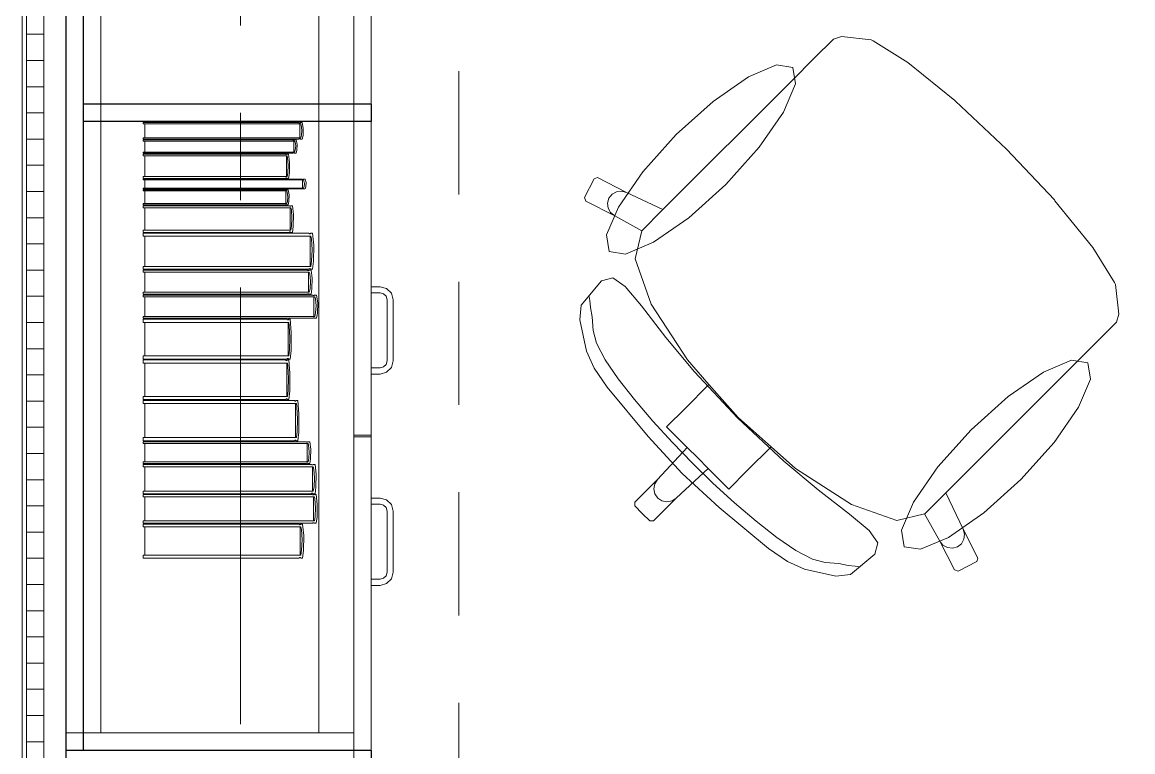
# Model space of a CAD drawing. Header units: inches. Extents: x -19 to 5698, y -728 to 92.
# Drawn here: x 407.07 to 408.342, y 15.018 to 15.854 of the extents above; entities that cross this region are included whole.
import ezdxf

# ---------------------------------------------------------------- set-up
doc = ezdxf.new("R2010")
doc.units = ezdxf.units.IN
doc.header["$MEASUREMENT"] = 0
doc.set_wipeout_variables(frame=1)
for name, pattern in [('HIDDEN', [0.375, 0.25, -0.125]), ('Hidden Line', [0.195611, 0.141111, -0.0545]), ('Punto & Raya', [0.65, 0.5, -0.075, 0, -0.075]), ('RAYITAS', [0.375, 0.25, -0.125]), ('Wipeout_Contour', [1, 0, -1])]:
    doc.linetypes.add(name, pattern=pattern)
for name, color, linetype, lineweight in [('00 conduct tomacorr', 120, 'HIDDEN', 30), ('T-TECHO-E', 150, 'Continuous', 20), ('TOMACORRIENTE', 22, 'RAYITAS', 9)]:
    doc.layers.add(name, color=color, linetype=linetype, lineweight=lineweight)
for name, color, linetype in [('02 _ ARQ _ ALB _ Ejes Generales', 251, 'Continuous'), ('02 _ ARQ _ ZON _ Espacio.3D', 7, 'Continuous'), ('08 _ STR _ EXT _ 09 Vigas', 251, 'Continuous'), ('Acabado - Muros', 7, 'Continuous'), ('Interior - Mobiliario', 7, 'Continuous')]:
    doc.layers.add(name, color=color, linetype=linetype)

# ---------------------------------------------------------------- blocks, each defined once
blk = doc.blocks.new('a')
at = {"layer": 'TOMACORRIENTE', "ltscale": 0.05}
h = blk.add_hatch(color=4, dxfattribs=at)
edge = h.paths.add_edge_path()
edge.add_arc((0, 0.0752), 0.02106, 0, 360)
at = {"layer": 'TOMACORRIENTE', "color": 4}
for p, q in [((-0.14553, 0.09625), (-0.0515, 0.09625)), ((-0.09851, 0.09625), (-0.09851, -0.09657)), ((0, 0.09625), (0, -0.09625)), ((0.06232, -0.09625), (0.06232, 0.09625))]:
    blk.add_line(p, q, dxfattribs=at)
blk.add_circle((0, 0.0752), 0.02106, dxfattribs=at)
blk = doc.blocks.new('CABLE 3FACE')
at = {"layer": 'T-TECHO-E', "rotation": 59.94170052614085}
blk.add_blockref('a', (0, 0), dxfattribs=at)

msp = doc.modelspace()

# ---------------------------------------------------------------- linework, layer by layer
at = {"layer": '02 _ ARQ _ ZON _ Espacio.3D', "color": 254, "linetype": 'Continuous', "lineweight": 0, "flags": 128}
msp.add_lwpolyline([(407.12, 16.5), (407.12, 8.1), (407.5701, 8.1), (407.5701, 7.7), (407.7701, 7.7), (407.7701, 7.3311), (413.6701, 7.3311), (413.6701, 7.7), (414.0701, 7.7), (414.0701, 8.1), (414.5701, 8.1), (414.5701, 7.35), (420.6701, 7.35), (420.6701, 7.7), (421.0701, 7.7), (421.0701, 8.1), (421.4201, 8.1), (421.4199, 11.45), (413.47, 11.4499), (413.47, 16.9), (413.47, 17.35), (407.5701, 17.3493), (407.5701, 16.5)], close=True, dxfattribs=at)
at = {"layer": '08 _ STR _ EXT _ 09 Vigas', "color": 251, "linetype": 'Hidden Line', "lineweight": 13, "true_color": 0x636466}
for p, q in [((407.0701, 7.7), (407.0701, 16.9)), ((407.5701, 7.7), (407.5701, 16.9))]:
    msp.add_line(p, q, dxfattribs=at)
at = {"layer": 'Interior - Mobiliario', "color": 175, "linetype": 'Continuous', "lineweight": 13}
for p, q in [((407.14, 16.48), (407.14, 15.02)), ((407.45, 15.02), (407.45, 16.48)), ((407.9994, 15.8346), (407.9775, 15.8127)), ((408.0087, 15.8375), (407.9994, 15.8346)), ((408.0426, 15.8335), (408.0087, 15.8375)), ((408.0448, 15.8326), (408.0426, 15.8335)), ((408.0848, 15.8077), (408.0448, 15.8326)), ((407.9775, 15.8127), (407.952, 15.7872)), ((408.1385, 15.7641), (408.0848, 15.8077)), ((407.952, 15.7872), (407.8041, 15.6393)), ((408.1393, 15.7634), (408.1385, 15.7641)), ((408.1976, 15.7086), (408.1393, 15.7634)), ((407.3904, 15.7302), (407.3899, 15.7244)), ((407.3919, 15.7242), (407.3921, 15.7327)), ((407.3891, 15.7216), (407.2087, 15.7216)), ((407.2087, 15.7216), (407.2087, 15.7201)), ((407.2087, 15.7201), (407.3869, 15.7201)), ((407.38, 15.7191), (407.2087, 15.7191)), ((407.2087, 15.7191), (407.2087, 15.7178)), ((407.2087, 15.7178), (407.3821, 15.7178)), ((407.2104, 15.7178), (407.2104, 15.7051)), ((407.3801, 15.719), (407.38, 15.7191)), ((407.3803, 15.7189), (407.3801, 15.719)), ((407.3806, 15.7188), (407.3803, 15.7189)), ((407.3808, 15.7188), (407.3806, 15.7188)), ((407.3811, 15.7188), (407.3808, 15.7188)), ((407.3813, 15.7188), (407.3811, 15.7188)), ((407.3812, 15.7051), (407.3812, 15.7178)), ((407.3816, 15.7189), (407.3813, 15.7188)), ((407.3818, 15.719), (407.3816, 15.7189)), ((407.382, 15.7191), (407.3818, 15.719)), ((407.3839, 15.7191), (407.382, 15.7191)), ((407.3821, 15.7178), (407.3826, 15.7167)), ((407.3826, 15.7167), (407.3834, 15.7121)), ((407.385, 15.714), (407.3839, 15.7191)), ((407.3848, 15.7072), (407.385, 15.714)), ((407.3869, 15.7201), (407.387, 15.7202)), ((407.387, 15.7202), (407.3873, 15.7203)), ((407.3873, 15.7203), (407.3875, 15.7203)), ((407.3875, 15.7203), (407.3878, 15.7204)), ((407.3878, 15.7204), (407.3881, 15.7204)), ((407.3881, 15.7204), (407.3883, 15.7203)), ((407.3883, 15.7203), (407.3886, 15.7202)), ((407.3886, 15.7202), (407.3888, 15.7201)), ((407.3888, 15.7201), (407.3889, 15.7201)), ((407.3889, 15.7201), (407.3909, 15.7201)), ((407.3899, 15.7244), (407.3891, 15.7216)), ((407.3909, 15.7201), (407.3919, 15.7242)), ((407.3821, 15.7051), (407.2087, 15.7051)), ((407.2087, 15.7051), (407.2087, 15.7039)), ((407.2087, 15.7039), (407.38, 15.7039)), ((407.3715, 15.7029), (407.2087, 15.7029)), ((407.2087, 15.7029), (407.2087, 15.7007)), ((407.2087, 15.7007), (407.3735, 15.7007)), ((407.2104, 15.7007), (407.2104, 15.6773)), ((407.3716, 15.7028), (407.3715, 15.7029)), ((407.3718, 15.7026), (407.3716, 15.7028)), ((407.3721, 15.7025), (407.3718, 15.7026)), ((407.3723, 15.7025), (407.3721, 15.7025)), ((407.3725, 15.7025), (407.3723, 15.7025)), ((407.3728, 15.7025), (407.3725, 15.7025)), ((407.3727, 15.6773), (407.3727, 15.7007)), ((407.373, 15.7026), (407.3728, 15.7025)), ((407.3732, 15.7028), (407.373, 15.7026)), ((407.3734, 15.7029), (407.3732, 15.7028)), ((407.3752, 15.7029), (407.3734, 15.7029)), ((407.3735, 15.7007), (407.374, 15.6986)), ((407.3763, 15.6936), (407.3752, 15.7029)), ((407.38, 15.7039), (407.3802, 15.704)), ((407.3802, 15.704), (407.3804, 15.7041)), ((407.3804, 15.7041), (407.3806, 15.7042)), ((407.3806, 15.7042), (407.3809, 15.7042)), ((407.3809, 15.7042), (407.3811, 15.7042)), ((407.3811, 15.7042), (407.3814, 15.7041)), ((407.3814, 15.7041), (407.3816, 15.7041)), ((407.3816, 15.7041), (407.3819, 15.704)), ((407.3819, 15.704), (407.382, 15.7039)), ((407.382, 15.7039), (407.3839, 15.7039)), ((407.3829, 15.7074), (407.3821, 15.7051)), ((407.3834, 15.7121), (407.3829, 15.7074)), ((407.3839, 15.7039), (407.3848, 15.7072)), ((408.1976, 15.7086), (408.2525, 15.6503)), ((407.374, 15.6986), (407.3747, 15.69)), ((407.3747, 15.69), (407.3743, 15.6815)), ((407.3761, 15.6812), (407.3763, 15.6936)), ((407.3735, 15.6773), (407.2087, 15.6773)), ((407.2087, 15.6773), (407.2087, 15.675)), ((407.3715, 15.675), (407.3717, 15.6752)), ((407.3717, 15.6752), (407.3719, 15.6754)), ((407.3719, 15.6754), (407.3721, 15.6755)), ((407.3721, 15.6755), (407.3724, 15.6755)), ((407.3724, 15.6755), (407.3726, 15.6755)), ((407.3726, 15.6755), (407.3728, 15.6754)), ((407.3728, 15.6754), (407.3731, 15.6753)), ((407.3731, 15.6753), (407.3733, 15.6752)), ((407.3733, 15.6752), (407.3734, 15.675)), ((407.3743, 15.6815), (407.3735, 15.6773)), ((407.3752, 15.675), (407.3761, 15.6812)), ((407.7292, 15.6759), (407.7252, 15.6746)), ((407.7623, 15.6589), (407.7292, 15.6759)), ((407.2087, 15.675), (407.3715, 15.675)), ((407.39, 15.674), (407.2087, 15.674)), ((407.2087, 15.674), (407.2087, 15.6732)), ((407.2087, 15.6732), (407.3922, 15.6732)), ((407.3922, 15.6639), (407.2087, 15.6639)), ((407.2087, 15.6639), (407.2087, 15.663)), ((407.2087, 15.663), (407.39, 15.663)), ((407.2106, 15.6732), (407.2106, 15.6639)), ((407.3734, 15.675), (407.3752, 15.675)), ((407.3901, 15.674), (407.39, 15.674)), ((407.39, 15.663), (407.3902, 15.6631)), ((407.3904, 15.6739), (407.3901, 15.674)), ((407.3902, 15.6631), (407.3904, 15.6632)), ((407.3906, 15.6739), (407.3904, 15.6739)), ((407.3904, 15.6632), (407.3907, 15.6632)), ((407.3909, 15.6739), (407.3906, 15.6739)), ((407.3907, 15.6632), (407.3909, 15.6632)), ((407.3912, 15.6739), (407.3909, 15.6739)), ((407.3909, 15.6632), (407.3912, 15.6632)), ((407.3914, 15.6739), (407.3912, 15.6739)), ((407.3912, 15.6632), (407.3915, 15.6632)), ((407.3913, 15.6639), (407.3913, 15.6732)), ((407.3917, 15.6739), (407.3914, 15.6739)), ((407.3915, 15.6632), (407.3917, 15.6631)), ((407.3919, 15.674), (407.3917, 15.6739)), ((407.3917, 15.6631), (407.392, 15.6631)), ((407.3921, 15.674), (407.3919, 15.674)), ((407.392, 15.6631), (407.3921, 15.663)), ((407.3941, 15.674), (407.3921, 15.674)), ((407.3921, 15.663), (407.3941, 15.663)), ((407.3922, 15.6732), (407.3928, 15.6723)), ((407.3931, 15.6656), (407.3922, 15.6639)), ((407.3928, 15.6723), (407.3936, 15.669)), ((407.3936, 15.669), (407.3931, 15.6656)), ((407.3953, 15.6704), (407.3941, 15.674)), ((407.3941, 15.663), (407.3951, 15.6654)), ((407.3951, 15.6654), (407.3953, 15.6704)), ((407.7252, 15.6746), (407.7144, 15.6532)), ((407.3711, 15.662), (407.2087, 15.662)), ((407.2087, 15.662), (407.2087, 15.6606)), ((407.2087, 15.6606), (407.3731, 15.6606)), ((407.2104, 15.6606), (407.2104, 15.6461)), ((407.3712, 15.662), (407.3711, 15.662)), ((407.3714, 15.6619), (407.3712, 15.662)), ((407.3716, 15.6618), (407.3714, 15.6619)), ((407.3718, 15.6617), (407.3716, 15.6618)), ((407.3721, 15.6617), (407.3718, 15.6617)), ((407.3723, 15.6618), (407.3721, 15.6617)), ((407.3722, 15.6461), (407.3722, 15.6606)), ((407.3726, 15.6618), (407.3723, 15.6618)), ((407.3728, 15.6619), (407.3726, 15.6618)), ((407.3729, 15.662), (407.3728, 15.6619)), ((407.3747, 15.662), (407.3729, 15.662)), ((407.3731, 15.6606), (407.3735, 15.6593)), ((407.3735, 15.6593), (407.3742, 15.654)), ((407.3742, 15.654), (407.3738, 15.6487)), ((407.3758, 15.6562), (407.3747, 15.662)), ((407.3756, 15.6485), (407.3758, 15.6562)), ((407.7144, 15.6532), (407.7157, 15.6491)), ((407.7422, 15.6524), (407.7406, 15.6468)), ((407.7458, 15.657), (407.7422, 15.6524)), ((407.7509, 15.6598), (407.7458, 15.657)), ((407.7567, 15.6605), (407.7509, 15.6598)), ((407.7623, 15.6589), (407.7567, 15.6605)), ((407.8041, 15.6393), (407.7623, 15.6589)), ((408.2525, 15.6503), (408.2532, 15.6494)), ((407.3731, 15.6461), (407.2087, 15.6461)), ((407.2087, 15.6461), (407.2087, 15.6447)), ((407.2087, 15.6447), (407.3711, 15.6447)), ((407.3758, 15.6437), (407.2087, 15.6437)), ((407.2087, 15.6437), (407.2087, 15.6412)), ((407.2087, 15.6412), (407.3779, 15.6412)), ((407.2104, 15.6412), (407.2104, 15.6156)), ((407.3711, 15.6447), (407.3712, 15.6448)), ((407.3712, 15.6448), (407.3714, 15.6449)), ((407.3714, 15.6449), (407.3717, 15.6449)), ((407.3717, 15.6449), (407.3719, 15.645)), ((407.3719, 15.645), (407.3721, 15.645)), ((407.3721, 15.645), (407.3724, 15.6449)), ((407.3724, 15.6449), (407.3726, 15.6448)), ((407.3726, 15.6448), (407.3728, 15.6447)), ((407.3728, 15.6447), (407.3729, 15.6447)), ((407.3729, 15.6447), (407.3747, 15.6447)), ((407.3738, 15.6487), (407.3731, 15.6461)), ((407.3747, 15.6447), (407.3756, 15.6485)), ((407.3759, 15.6436), (407.3758, 15.6437)), ((407.3761, 15.6434), (407.3759, 15.6436)), ((407.3764, 15.6432), (407.3761, 15.6434)), ((407.3766, 15.6432), (407.3764, 15.6432)), ((407.3769, 15.6432), (407.3766, 15.6432)), ((407.3771, 15.6432), (407.3769, 15.6432)), ((407.377, 15.6156), (407.377, 15.6412)), ((407.3774, 15.6433), (407.3771, 15.6432)), ((407.3776, 15.6435), (407.3774, 15.6433)), ((407.3777, 15.6437), (407.3776, 15.6435)), ((407.3796, 15.6437), (407.3777, 15.6437)), ((407.3779, 15.6412), (407.3784, 15.6389)), ((407.3784, 15.6389), (407.3791, 15.6296)), ((407.3807, 15.6335), (407.3796, 15.6437)), ((407.7157, 15.6491), (407.7488, 15.6322)), ((407.7406, 15.6468), (407.7413, 15.6409)), ((407.7413, 15.6409), (407.7442, 15.6358)), ((407.7799, 15.6151), (407.8041, 15.6393)), ((408.2532, 15.6494), (408.2967, 15.5958)), ((407.3791, 15.6296), (407.3787, 15.6202)), ((407.3805, 15.6199), (407.3807, 15.6335)), ((407.7442, 15.6358), (407.7488, 15.6322)), ((407.7488, 15.6322), (407.7798, 15.6149)), ((407.3779, 15.6156), (407.2087, 15.6156)), ((407.2087, 15.6156), (407.2087, 15.6132)), ((407.2087, 15.6132), (407.3758, 15.6132)), ((407.3984, 15.6122), (407.2087, 15.6122)), ((407.2087, 15.6122), (407.2087, 15.6089)), ((407.3758, 15.6132), (407.376, 15.6133)), ((407.376, 15.6133), (407.3762, 15.6135)), ((407.3762, 15.6135), (407.3764, 15.6136)), ((407.3764, 15.6136), (407.3767, 15.6137)), ((407.3767, 15.6137), (407.3769, 15.6137)), ((407.3769, 15.6137), (407.3772, 15.6136)), ((407.3772, 15.6136), (407.3774, 15.6135)), ((407.3774, 15.6135), (407.3776, 15.6133)), ((407.3776, 15.6133), (407.3777, 15.6132)), ((407.3777, 15.6132), (407.3796, 15.6132)), ((407.3787, 15.6202), (407.3779, 15.6156)), ((407.3796, 15.6132), (407.3805, 15.6199)), ((407.3985, 15.612), (407.3984, 15.6122)), ((407.3988, 15.6118), (407.3985, 15.612)), ((407.3991, 15.6116), (407.3988, 15.6118)), ((407.3993, 15.6115), (407.3991, 15.6116)), ((407.3999, 15.6116), (407.3996, 15.6115)), ((407.4002, 15.6117), (407.3999, 15.6116)), ((407.4004, 15.6119), (407.4002, 15.6117)), ((407.4006, 15.6122), (407.4004, 15.6119)), ((407.4027, 15.6122), (407.4006, 15.6122)), ((407.404, 15.5984), (407.4027, 15.6122)), ((407.7798, 15.6149), (407.7724, 15.5829)), ((407.7799, 15.6151), (407.7798, 15.6149)), ((407.2087, 15.6089), (407.4008, 15.6089)), ((407.2106, 15.6089), (407.2106, 15.5743)), ((407.3996, 15.6115), (407.3993, 15.6115)), ((407.3998, 15.5743), (407.3998, 15.6089)), ((407.4008, 15.6089), (407.4013, 15.6058)), ((407.4013, 15.6058), (407.4021, 15.5931)), ((407.4021, 15.5931), (407.4016, 15.5805)), ((407.4038, 15.5801), (407.404, 15.5984)), ((408.2967, 15.5958), (408.3216, 15.5557)), ((407.4008, 15.5743), (407.2087, 15.5743)), ((407.2087, 15.5743), (407.2087, 15.571)), ((407.4016, 15.5805), (407.4008, 15.5743)), ((407.4027, 15.571), (407.4038, 15.5801)), ((407.7724, 15.5829), (407.7907, 15.5309)), ((407.2087, 15.571), (407.3984, 15.571)), ((407.3966, 15.57), (407.2087, 15.57)), ((407.2087, 15.57), (407.2087, 15.5678)), ((407.2087, 15.5678), (407.3989, 15.5678)), ((407.2106, 15.5678), (407.2106, 15.5446)), ((407.3967, 15.5699), (407.3966, 15.57)), ((407.397, 15.5698), (407.3967, 15.5699)), ((407.3973, 15.5696), (407.397, 15.5698)), ((407.3975, 15.5696), (407.3973, 15.5696)), ((407.3978, 15.5696), (407.3975, 15.5696)), ((407.3981, 15.5696), (407.3978, 15.5696)), ((407.398, 15.5446), (407.398, 15.5678)), ((407.3984, 15.5697), (407.3981, 15.5696)), ((407.3984, 15.571), (407.3986, 15.5712)), ((407.3986, 15.5699), (407.3984, 15.5697)), ((407.3986, 15.5712), (407.3988, 15.5715)), ((407.3988, 15.57), (407.3986, 15.5699)), ((407.3988, 15.5715), (407.3991, 15.5716)), ((407.4009, 15.57), (407.3988, 15.57)), ((407.3989, 15.5678), (407.3995, 15.5657)), ((407.3991, 15.5716), (407.3994, 15.5717)), ((407.3994, 15.5717), (407.3997, 15.5717)), ((407.3995, 15.5657), (407.4003, 15.5572)), ((407.3997, 15.5717), (407.4, 15.5716)), ((407.4, 15.5716), (407.4002, 15.5714)), ((407.4002, 15.5714), (407.4005, 15.5712)), ((407.4005, 15.5712), (407.4006, 15.571)), ((407.4006, 15.571), (407.4027, 15.571)), ((407.4021, 15.5608), (407.4009, 15.57)), ((407.4019, 15.5484), (407.4021, 15.5608)), ((407.7466, 15.5612), (407.7337, 15.5578)), ((407.761, 15.5512), (407.7466, 15.5612)), ((407.3998, 15.5487), (407.3989, 15.5446)), ((407.4003, 15.5572), (407.3998, 15.5487)), ((407.4009, 15.5424), (407.4019, 15.5484)), ((407.48, 15.551), (407.47, 15.551)), ((407.47, 15.551), (407.47, 15.544)), ((407.4875, 15.549), (407.48, 15.551)), ((407.493, 15.5435), (407.4875, 15.549)), ((407.7337, 15.5578), (407.7105, 15.5299)), ((407.7796, 15.5289), (407.761, 15.5512)), ((408.3216, 15.5557), (408.3225, 15.5536)), ((408.3225, 15.5536), (408.3265, 15.5197)), ((407.3989, 15.5446), (407.2087, 15.5446)), ((407.2087, 15.5446), (407.2087, 15.5424)), ((407.2087, 15.5424), (407.3966, 15.5424)), ((407.4029, 15.5414), (407.2087, 15.5414)), ((407.2087, 15.5414), (407.2087, 15.5392)), ((407.2087, 15.5392), (407.4053, 15.5392)), ((407.2107, 15.5392), (407.2107, 15.5169)), ((407.3966, 15.5424), (407.3968, 15.5425)), ((407.3968, 15.5425), (407.397, 15.5427)), ((407.397, 15.5427), (407.3973, 15.5428)), ((407.3973, 15.5428), (407.3976, 15.5428)), ((407.3976, 15.5428), (407.3979, 15.5428)), ((407.3979, 15.5428), (407.3982, 15.5428)), ((407.3982, 15.5428), (407.3984, 15.5426)), ((407.3984, 15.5426), (407.3987, 15.5425)), ((407.3987, 15.5425), (407.3988, 15.5424)), ((407.3988, 15.5424), (407.4009, 15.5424)), ((407.403, 15.5413), (407.4029, 15.5414)), ((407.4033, 15.5411), (407.403, 15.5413)), ((407.4035, 15.541), (407.4033, 15.5411)), ((407.4038, 15.5409), (407.4035, 15.541)), ((407.4041, 15.5409), (407.4038, 15.5409)), ((407.4044, 15.541), (407.4041, 15.5409)), ((407.4043, 15.5169), (407.4043, 15.5392)), ((407.4047, 15.5411), (407.4044, 15.541)), ((407.4049, 15.5412), (407.4047, 15.5411)), ((407.4051, 15.5414), (407.4049, 15.5412)), ((407.4073, 15.5414), (407.4051, 15.5414)), ((407.4053, 15.5392), (407.4059, 15.5372)), ((407.4059, 15.5372), (407.4067, 15.5291)), ((407.4086, 15.5325), (407.4073, 15.5414)), ((407.47, 15.544), (407.48, 15.544)), ((407.48, 15.544), (407.484, 15.5429)), ((407.484, 15.5429), (407.487, 15.54)), ((407.487, 15.54), (407.488, 15.536)), ((407.488, 15.536), (407.488, 15.466)), ((407.495, 15.536), (407.493, 15.5435)), ((407.495, 15.466), (407.495, 15.536)), ((407.7202, 15.5352), (407.7194, 15.5397)), ((407.721, 15.5272), (407.7202, 15.5352)), ((407.4067, 15.5291), (407.4062, 15.5209)), ((407.4084, 15.5206), (407.4086, 15.5325)), ((407.7105, 15.5299), (407.7087, 15.5132)), ((407.723, 15.5164), (407.721, 15.5272)), ((407.8075, 15.4927), (407.7796, 15.5289)), ((407.7907, 15.5309), (407.8321, 15.4671)), ((407.4053, 15.5169), (407.2087, 15.5169)), ((407.2087, 15.5169), (407.2087, 15.5148)), ((407.2087, 15.5148), (407.4029, 15.5148)), ((407.3735, 15.5138), (407.2087, 15.5138)), ((407.2087, 15.5138), (407.2087, 15.5101)), ((407.2087, 15.5101), (407.3755, 15.5101)), ((407.2104, 15.5101), (407.2104, 15.4717)), ((407.3736, 15.5136), (407.3735, 15.5138)), ((407.3738, 15.5133), (407.3736, 15.5136)), ((407.374, 15.5131), (407.3738, 15.5133)), ((407.3743, 15.513), (407.374, 15.5131)), ((407.3745, 15.513), (407.3743, 15.513)), ((407.3748, 15.5131), (407.3745, 15.513)), ((407.3747, 15.4717), (407.3747, 15.5101)), ((407.375, 15.5133), (407.3748, 15.5131)), ((407.3752, 15.5135), (407.375, 15.5133)), ((407.3754, 15.5138), (407.3752, 15.5135)), ((407.3772, 15.5138), (407.3754, 15.5138)), ((407.3755, 15.5101), (407.376, 15.5067)), ((407.3783, 15.4985), (407.3772, 15.5138)), ((407.4029, 15.5148), (407.4031, 15.5149)), ((407.4031, 15.5149), (407.4033, 15.5151)), ((407.4033, 15.5151), (407.4036, 15.5152)), ((407.4036, 15.5152), (407.4039, 15.5152)), ((407.4039, 15.5152), (407.4042, 15.5152)), ((407.4042, 15.5152), (407.4045, 15.5152)), ((407.4045, 15.5152), (407.4048, 15.5151)), ((407.4048, 15.5151), (407.405, 15.5149)), ((407.405, 15.5149), (407.4051, 15.5148)), ((407.4051, 15.5148), (407.4073, 15.5148)), ((407.4062, 15.5209), (407.4053, 15.5169)), ((407.4073, 15.5148), (407.4084, 15.5206)), ((407.7087, 15.5132), (407.7164, 15.477)), ((407.7242, 15.501), (407.723, 15.5164)), ((408.3237, 15.5104), (408.3017, 15.4884)), ((408.3265, 15.5197), (408.3237, 15.5104)), ((407.376, 15.5067), (407.3767, 15.4926)), ((407.3781, 15.4781), (407.3783, 15.4985)), ((407.7281, 15.4863), (407.7242, 15.501)), ((407.3767, 15.4926), (407.3763, 15.4786)), ((407.738, 15.4674), (407.7281, 15.4863)), ((407.8402, 15.4534), (407.8075, 15.4927)), ((408.3017, 15.4884), (408.2762, 15.4629)), ((407.3755, 15.4717), (407.2087, 15.4717)), ((407.2087, 15.4717), (407.2087, 15.4681)), ((407.3763, 15.4786), (407.3755, 15.4717)), ((407.3772, 15.4681), (407.3781, 15.4781)), ((407.7164, 15.477), (407.7254, 15.4578)), ((407.2087, 15.4681), (407.3735, 15.4681)), ((407.372, 15.4671), (407.2087, 15.4671)), ((407.2087, 15.4671), (407.2087, 15.4634)), ((407.2087, 15.4634), (407.3739, 15.4634)), ((407.2104, 15.4634), (407.2104, 15.4254)), ((407.372, 15.4669), (407.372, 15.4671)), ((407.3723, 15.4666), (407.372, 15.4669)), ((407.3725, 15.4664), (407.3723, 15.4666)), ((407.3727, 15.4663), (407.3725, 15.4664)), ((407.373, 15.4663), (407.3727, 15.4663)), ((407.3732, 15.4664), (407.373, 15.4663)), ((407.3731, 15.4254), (407.3731, 15.4634)), ((407.3735, 15.4666), (407.3732, 15.4664)), ((407.3735, 15.4681), (407.3736, 15.4683)), ((407.3737, 15.4668), (407.3735, 15.4666)), ((407.3736, 15.4683), (407.3738, 15.4686)), ((407.3738, 15.4671), (407.3737, 15.4668)), ((407.3738, 15.4686), (407.3741, 15.4687)), ((407.3756, 15.4671), (407.3738, 15.4671)), ((407.3739, 15.4634), (407.3744, 15.46)), ((407.3741, 15.4687), (407.3743, 15.4688)), ((407.3743, 15.4688), (407.3746, 15.4688)), ((407.3744, 15.46), (407.3751, 15.4461)), ((407.3746, 15.4688), (407.3748, 15.4687)), ((407.3748, 15.4687), (407.375, 15.4685)), ((407.375, 15.4685), (407.3753, 15.4682)), ((407.3753, 15.4682), (407.3754, 15.4681)), ((407.3754, 15.4681), (407.3772, 15.4681)), ((407.3767, 15.452), (407.3756, 15.4671)), ((407.484, 15.4591), (407.48, 15.458)), ((407.487, 15.462), (407.484, 15.4591)), ((407.488, 15.466), (407.487, 15.462)), ((407.493, 15.4585), (407.495, 15.466)), ((407.7529, 15.4456), (407.738, 15.4674)), ((407.8321, 15.4671), (407.8568, 15.439)), ((408.2762, 15.4629), (408.1283, 15.3151)), ((407.3751, 15.4461), (407.3747, 15.4322)), ((407.3765, 15.4317), (407.3767, 15.452)), ((407.47, 15.458), (407.47, 15.451)), ((407.48, 15.458), (407.47, 15.458)), ((407.47, 15.451), (407.48, 15.451)), ((407.48, 15.451), (407.4875, 15.453)), ((407.4875, 15.453), (407.493, 15.4585)), ((407.7254, 15.4578), (407.7403, 15.4361)), ((407.8897, 15.4007), (407.8402, 15.4534)), ((407.7403, 15.4361), (407.7871, 15.3794)), ((407.7715, 15.4218), (407.7529, 15.4456)), ((407.8568, 15.439), (407.8295, 15.4116)), ((407.8568, 15.439), (407.8902, 15.4011)), ((407.3739, 15.4254), (407.2087, 15.4254)), ((407.2087, 15.4254), (407.2087, 15.4218)), ((407.2087, 15.4218), (407.372, 15.4218)), ((407.382, 15.4208), (407.2087, 15.4208)), ((407.2087, 15.4208), (407.2087, 15.4171)), ((407.372, 15.4218), (407.3721, 15.422)), ((407.3721, 15.422), (407.3723, 15.4223)), ((407.3723, 15.4223), (407.3725, 15.4225)), ((407.3725, 15.4225), (407.3728, 15.4225)), ((407.3728, 15.4225), (407.373, 15.4225)), ((407.373, 15.4225), (407.3733, 15.4224)), ((407.3733, 15.4224), (407.3735, 15.4222)), ((407.3735, 15.4222), (407.3737, 15.422)), ((407.3737, 15.422), (407.3738, 15.4218)), ((407.3738, 15.4218), (407.3756, 15.4218)), ((407.3747, 15.4322), (407.3739, 15.4254)), ((407.3756, 15.4218), (407.3765, 15.4317)), ((407.3821, 15.4206), (407.382, 15.4208)), ((407.384, 15.4208), (407.3838, 15.4205)), ((407.3859, 15.4208), (407.384, 15.4208)), ((407.3871, 15.4053), (407.3859, 15.4208)), ((407.7926, 15.397), (407.7715, 15.4218)), ((407.2087, 15.4171), (407.3841, 15.4171)), ((407.2105, 15.4171), (407.2105, 15.3782)), ((407.3823, 15.4203), (407.3821, 15.4206)), ((407.3826, 15.4201), (407.3823, 15.4203)), ((407.3828, 15.42), (407.3826, 15.4201)), ((407.3831, 15.42), (407.3828, 15.42)), ((407.3833, 15.4201), (407.3831, 15.42)), ((407.3832, 15.3782), (407.3832, 15.4171)), ((407.3836, 15.4203), (407.3833, 15.4201)), ((407.3838, 15.4205), (407.3836, 15.4203)), ((407.3841, 15.4171), (407.3846, 15.4136)), ((407.3846, 15.4136), (407.3854, 15.3994)), ((407.8295, 15.4116), (407.8083, 15.3904)), ((407.3854, 15.3994), (407.3849, 15.3851)), ((407.3869, 15.3846), (407.3871, 15.4053)), ((407.8152, 15.3724), (407.7926, 15.397)), ((407.8897, 15.4007), (407.9425, 15.3512)), ((407.928, 15.3678), (407.8902, 15.4011)), ((407.3849, 15.3851), (407.3841, 15.3782)), ((407.3859, 15.3745), (407.3869, 15.3846)), ((407.8083, 15.3904), (407.832, 15.3668)), ((407.3841, 15.3782), (407.2087, 15.3782)), ((407.2087, 15.3782), (407.2087, 15.3745)), ((407.2087, 15.3745), (407.382, 15.3745)), ((407.3953, 15.3735), (407.2087, 15.3735)), ((407.2087, 15.3735), (407.2087, 15.3715)), ((407.2087, 15.3715), (407.3975, 15.3715)), ((407.2106, 15.3715), (407.2106, 15.3504)), ((407.382, 15.3745), (407.3821, 15.3747)), ((407.3821, 15.3747), (407.3824, 15.375)), ((407.3824, 15.375), (407.3826, 15.3752)), ((407.3826, 15.3752), (407.3829, 15.3752)), ((407.3829, 15.3752), (407.3831, 15.3752)), ((407.3831, 15.3752), (407.3834, 15.3751)), ((407.3834, 15.3751), (407.3836, 15.3749)), ((407.3836, 15.3749), (407.3839, 15.3746)), ((407.3839, 15.3746), (407.384, 15.3745)), ((407.384, 15.3745), (407.3859, 15.3745)), ((407.3954, 15.3734), (407.3953, 15.3735)), ((407.3956, 15.3732), (407.3954, 15.3734)), ((407.3959, 15.3731), (407.3956, 15.3732)), ((407.3962, 15.3731), (407.3959, 15.3731)), ((407.3964, 15.3731), (407.3962, 15.3731)), ((407.3967, 15.3731), (407.3964, 15.3731)), ((407.3966, 15.3504), (407.3966, 15.3715)), ((407.397, 15.3732), (407.3967, 15.3731)), ((407.3972, 15.3733), (407.397, 15.3732)), ((407.3974, 15.3735), (407.3972, 15.3733)), ((407.3995, 15.3735), (407.3974, 15.3735)), ((407.3975, 15.3715), (407.3981, 15.3696)), ((407.4007, 15.3651), (407.3995, 15.3735)), ((407.47, 15.381), (407.45, 15.381)), ((407.47, 15.379), (407.45, 15.379)), ((407.7871, 15.3794), (407.8262, 15.3372)), ((407.838, 15.3489), (407.8152, 15.3724)), ((407.3981, 15.3696), (407.3989, 15.3619)), ((407.3989, 15.3619), (407.3984, 15.3542)), ((407.4005, 15.3539), (407.4007, 15.3651)), ((407.832, 15.3668), (407.798, 15.3303)), ((407.832, 15.3668), (407.8439, 15.3549)), ((407.928, 15.3678), (407.9006, 15.3404)), ((407.9561, 15.343), (407.928, 15.3678)), ((407.3975, 15.3504), (407.2087, 15.3504)), ((407.2087, 15.3504), (407.2087, 15.3484)), ((407.2087, 15.3484), (407.3953, 15.3484)), ((407.4012, 15.3474), (407.2087, 15.3474)), ((407.2087, 15.3474), (407.2087, 15.3447)), ((407.2087, 15.3447), (407.4035, 15.3447)), ((407.2107, 15.3447), (407.2107, 15.3167)), ((407.3953, 15.3484), (407.3954, 15.3485)), ((407.3954, 15.3485), (407.3957, 15.3487)), ((407.3957, 15.3487), (407.3959, 15.3488)), ((407.3959, 15.3488), (407.3962, 15.3488)), ((407.3962, 15.3488), (407.3965, 15.3488)), ((407.3965, 15.3488), (407.3968, 15.3488)), ((407.3968, 15.3488), (407.397, 15.3487)), ((407.397, 15.3487), (407.3973, 15.3485)), ((407.3973, 15.3485), (407.3974, 15.3484)), ((407.3974, 15.3484), (407.3995, 15.3484)), ((407.3984, 15.3542), (407.3975, 15.3504)), ((407.3995, 15.3484), (407.4005, 15.3539)), ((407.4013, 15.3473), (407.4012, 15.3474)), ((407.4015, 15.3471), (407.4013, 15.3473)), ((407.4018, 15.3469), (407.4015, 15.3471)), ((407.4021, 15.3469), (407.4018, 15.3469)), ((407.4024, 15.3469), (407.4021, 15.3469)), ((407.4027, 15.3469), (407.4024, 15.3469)), ((407.4025, 15.3167), (407.4025, 15.3447)), ((407.4029, 15.347), (407.4027, 15.3469)), ((407.4032, 15.3472), (407.4029, 15.347)), ((407.4034, 15.3474), (407.4032, 15.3472)), ((407.4055, 15.3474), (407.4034, 15.3474)), ((407.4035, 15.3447), (407.4041, 15.3422)), ((407.4068, 15.3363), (407.4055, 15.3474)), ((407.838, 15.3489), (407.8614, 15.3261)), ((407.8558, 15.3429), (407.8439, 15.3549)), ((407.9425, 15.3512), (407.9818, 15.3185)), ((407.4041, 15.3422), (407.4049, 15.332)), ((407.4049, 15.332), (407.4044, 15.3217)), ((407.4066, 15.3213), (407.4068, 15.3363)), ((407.8558, 15.3429), (407.8193, 15.3089)), ((407.8684, 15.2981), (407.8262, 15.3372)), ((407.8795, 15.3193), (407.8558, 15.3429)), ((407.9006, 15.3404), (407.8795, 15.3193)), ((408.02, 15.3017), (407.9561, 15.343)), ((407.4044, 15.3217), (407.4035, 15.3167)), ((407.4055, 15.314), (407.4066, 15.3213)), ((407.798, 15.3303), (407.7719, 15.3042)), ((407.7947, 15.3254), (407.7936, 15.3197)), ((407.7936, 15.3197), (407.7948, 15.3139)), ((407.798, 15.3303), (407.7947, 15.3254)), ((407.8614, 15.3261), (407.8861, 15.3036)), ((407.4035, 15.3167), (407.2087, 15.3167)), ((407.2087, 15.3167), (407.2087, 15.314)), ((407.2087, 15.314), (407.4012, 15.314)), ((407.4025, 15.313), (407.2087, 15.313)), ((407.2087, 15.313), (407.2087, 15.3104)), ((407.2087, 15.3104), (407.4048, 15.3104)), ((407.2107, 15.3104), (407.2107, 15.2828)), ((407.4012, 15.314), (407.4013, 15.3142)), ((407.4013, 15.3142), (407.4016, 15.3144)), ((407.4016, 15.3144), (407.4019, 15.3145)), ((407.4019, 15.3145), (407.4022, 15.3146)), ((407.4022, 15.3146), (407.4024, 15.3146)), ((407.4024, 15.3146), (407.4027, 15.3145)), ((407.4026, 15.3129), (407.4025, 15.313)), ((407.4028, 15.3127), (407.4026, 15.3129)), ((407.4027, 15.3145), (407.403, 15.3143)), ((407.4031, 15.3125), (407.4028, 15.3127)), ((407.403, 15.3143), (407.4033, 15.3141)), ((407.4034, 15.3125), (407.4031, 15.3125)), ((407.4033, 15.3141), (407.4034, 15.314)), ((407.4034, 15.314), (407.4055, 15.314)), ((407.4037, 15.3125), (407.4034, 15.3125)), ((407.404, 15.3125), (407.4037, 15.3125)), ((407.4038, 15.2828), (407.4038, 15.3104)), ((407.4042, 15.3127), (407.404, 15.3125)), ((407.4045, 15.3128), (407.4042, 15.3127)), ((407.4047, 15.313), (407.4045, 15.3128)), ((407.4068, 15.313), (407.4047, 15.313)), ((407.4048, 15.3104), (407.4054, 15.3079)), ((407.4054, 15.3079), (407.4062, 15.2978)), ((407.4081, 15.3021), (407.4068, 15.313)), ((407.47, 15.309), (407.48, 15.309)), ((407.47, 15.302), (407.47, 15.309)), ((407.48, 15.309), (407.4875, 15.307)), ((407.4875, 15.307), (407.493, 15.3015)), ((407.8193, 15.3089), (407.7932, 15.2828)), ((407.7948, 15.3139), (407.7981, 15.309)), ((407.803, 15.3058), (407.7981, 15.309)), ((407.8193, 15.3089), (407.8145, 15.3057)), ((407.9818, 15.3185), (408.0179, 15.2905)), ((408.1041, 15.2908), (408.1283, 15.3151)), ((408.1283, 15.3151), (408.1479, 15.2733)), ((407.4062, 15.2978), (407.4057, 15.2877)), ((407.4079, 15.2874), (407.4081, 15.3021)), ((407.48, 15.302), (407.47, 15.302)), ((407.484, 15.3009), (407.48, 15.302)), ((407.487, 15.298), (407.484, 15.3009)), ((407.488, 15.294), (407.487, 15.298)), ((407.488, 15.224), (407.488, 15.294)), ((407.493, 15.3015), (407.495, 15.294)), ((407.495, 15.294), (407.495, 15.224)), ((407.7719, 15.3042), (407.7719, 15.2999)), ((407.7719, 15.2999), (407.7804, 15.2914)), ((407.8087, 15.3046), (407.803, 15.3058)), ((407.8145, 15.3057), (407.8087, 15.3046)), ((407.9251, 15.2513), (407.8684, 15.2981)), ((407.8861, 15.3036), (407.9108, 15.2824)), ((408.0719, 15.2833), (408.02, 15.3017)), ((407.4048, 15.2828), (407.2087, 15.2828)), ((407.2087, 15.2828), (407.2087, 15.2801)), ((407.4032, 15.2806), (407.4034, 15.2807)), ((407.4034, 15.2807), (407.4037, 15.2807)), ((407.4057, 15.2877), (407.4048, 15.2828)), ((407.4068, 15.2801), (407.4079, 15.2874)), ((407.789, 15.2829), (407.7804, 15.2914)), ((407.7932, 15.2828), (407.789, 15.2829)), ((407.9108, 15.2824), (407.9346, 15.2638)), ((408.0179, 15.2905), (408.0402, 15.2719)), ((408.1039, 15.2908), (408.0719, 15.2833)), ((408.1041, 15.2908), (408.1039, 15.2908)), ((408.1212, 15.2598), (408.1039, 15.2908)), ((407.2087, 15.2801), (407.4025, 15.2801)), ((407.3872, 15.2791), (407.2087, 15.2791)), ((407.2087, 15.2791), (407.2087, 15.276)), ((407.2087, 15.276), (407.3894, 15.276)), ((407.2105, 15.276), (407.2105, 15.2434)), ((407.3873, 15.279), (407.3872, 15.2791)), ((407.3876, 15.2788), (407.3873, 15.279)), ((407.3878, 15.2786), (407.3876, 15.2788)), ((407.3881, 15.2785), (407.3878, 15.2786)), ((407.3883, 15.2785), (407.3881, 15.2785)), ((407.3886, 15.2786), (407.3883, 15.2785)), ((407.3885, 15.2434), (407.3885, 15.276)), ((407.3889, 15.2787), (407.3886, 15.2786)), ((407.3891, 15.2789), (407.3889, 15.2787)), ((407.3892, 15.2791), (407.3891, 15.2789)), ((407.3912, 15.2791), (407.3892, 15.2791)), ((407.3894, 15.276), (407.3899, 15.2731)), ((407.3899, 15.2731), (407.3907, 15.2612)), ((407.3925, 15.2662), (407.3912, 15.2791)), ((407.4025, 15.2801), (407.4026, 15.2803)), ((407.4026, 15.2803), (407.4029, 15.2805)), ((407.4029, 15.2805), (407.4032, 15.2806)), ((407.4037, 15.2807), (407.404, 15.2806)), ((407.404, 15.2806), (407.4043, 15.2805)), ((407.4043, 15.2805), (407.4045, 15.2803)), ((407.4045, 15.2803), (407.4047, 15.2801)), ((407.4047, 15.2801), (407.4068, 15.2801)), ((408.0402, 15.2719), (408.0502, 15.2576)), ((408.1479, 15.2733), (408.1495, 15.2676)), ((408.1479, 15.2733), (408.1649, 15.2402)), ((407.3907, 15.2612), (407.3902, 15.2492)), ((407.3922, 15.2488), (407.3925, 15.2662)), ((407.9346, 15.2638), (407.9565, 15.249)), ((408.0502, 15.2576), (408.0468, 15.2447)), ((408.1249, 15.2552), (408.1212, 15.2598)), ((408.1382, 15.2267), (408.1212, 15.2598)), ((408.146, 15.2567), (408.1414, 15.2531)), ((408.1489, 15.2618), (408.146, 15.2567)), ((408.1495, 15.2676), (408.1489, 15.2618)), ((407.3894, 15.2434), (407.2087, 15.2434)), ((407.2087, 15.2434), (407.2087, 15.2403)), ((407.3902, 15.2492), (407.3894, 15.2434)), ((407.3912, 15.2403), (407.3922, 15.2488)), ((407.9468, 15.2364), (407.9251, 15.2513)), ((407.9565, 15.249), (407.9753, 15.239)), ((408.0468, 15.2447), (408.019, 15.2215)), ((408.13, 15.2523), (408.1249, 15.2552)), ((408.1358, 15.2516), (408.13, 15.2523)), ((408.1414, 15.2531), (408.1358, 15.2516)), ((407.2087, 15.2403), (407.3872, 15.2403)), ((407.3872, 15.2403), (407.3874, 15.2405)), ((407.3874, 15.2405), (407.3876, 15.2407)), ((407.3876, 15.2407), (407.3879, 15.2409)), ((407.3879, 15.2409), (407.3881, 15.2409)), ((407.3881, 15.2409), (407.3884, 15.2409)), ((407.3884, 15.2409), (407.3887, 15.2408)), ((407.3887, 15.2408), (407.3889, 15.2407)), ((407.3889, 15.2407), (407.3891, 15.2404)), ((407.3891, 15.2404), (407.3892, 15.2403)), ((407.3892, 15.2403), (407.3912, 15.2403)), ((407.9661, 15.2274), (407.9468, 15.2364)), ((407.9753, 15.239), (407.9901, 15.2351)), ((407.9901, 15.2351), (408.0055, 15.234)), ((408.0055, 15.234), (408.0162, 15.2319)), ((408.0162, 15.2319), (408.0243, 15.2311)), ((408.0243, 15.2311), (408.0288, 15.2303)), ((408.1636, 15.2362), (408.1422, 15.2253)), ((408.1649, 15.2402), (408.1636, 15.2362)), ((407.484, 15.2171), (407.487, 15.22)), ((407.487, 15.22), (407.488, 15.224)), ((407.495, 15.224), (407.493, 15.2165)), ((408.0022, 15.2196), (407.9661, 15.2274)), ((408.019, 15.2215), (408.0022, 15.2196)), ((408.1422, 15.2253), (408.1382, 15.2267)), ((407.47, 15.216), (407.48, 15.216)), ((407.47, 15.209), (407.47, 15.216)), ((407.48, 15.209), (407.47, 15.209)), ((407.48, 15.216), (407.484, 15.2171)), ((407.4875, 15.211), (407.48, 15.209)), ((407.493, 15.2165), (407.4875, 15.211)), ((407.16, 15.04), (407.41, 15.04)), ((407.41, 15.04), (407.45, 15.04)), ((407.14, 15.02), (407.45, 15.02))]:
    msp.add_line(p, q, dxfattribs=at)
at = {"layer": 'Interior - Mobiliario', "color": 175, "linetype": 'Continuous', "lineweight": 13, "flags": 128}
for points in [[(407.8192, 15.7251), (407.781, 15.6826), (407.753, 15.6422), (407.7394, 15.6102), (407.7423, 15.5913), (407.7612, 15.5884), (407.7933, 15.602), (407.8336, 15.63), (407.8761, 15.6682), (407.9143, 15.7106), (407.9423, 15.751), (407.9559, 15.7831), (407.953, 15.802), (407.9341, 15.8049), (407.902, 15.7913), (407.8617, 15.7632)], [(408.2141, 15.3302), (408.1716, 15.292), (408.1313, 15.264), (408.0992, 15.2504), (408.0803, 15.2533), (408.0774, 15.2722), (408.091, 15.3042), (408.119, 15.3446), (408.1572, 15.3871), (408.1997, 15.4252), (408.24, 15.4532), (408.2721, 15.4669), (408.291, 15.464), (408.2939, 15.4451), (408.2803, 15.413), (408.2523, 15.3726)]]:
    msp.add_lwpolyline(points, close=True, dxfattribs=at)

# ---------------------------------------------------------------- next in the draw order: wipeouts: each hides what was drawn before it
at = {"color": 254, "linetype": 'Wipeout_Contour', "lineweight": 0, "ltscale": 13014.316883}
msp.add_wipeout([(407.47, 15.74), (407.47, 15.76), (407.14, 15.76), (407.14, 15.74)], dxfattribs=at).dxf.layer = 'Interior - Mobiliario'

# ---------------------------------------------------------------- next in the draw order: linework, layer by layer
at = {"layer": 'Interior - Mobiliario', "color": 175, "linetype": 'Continuous', "lineweight": 13}
for p, q in [((407.16, 15.04), (407.16, 16.46)), ((407.41, 16.46), (407.41, 15.04)), ((407.45, 15.04), (407.45, 16.46)), ((407.45, 15.76), (407.45, 16.119)), ((407.47, 15.76), (407.47, 16.119)), ((407.14, 15.76), (407.14, 15.74)), ((407.47, 15.76), (407.14, 15.76)), ((407.47, 15.76), (407.45, 15.76)), ((407.47, 15.74), (407.47, 15.76)), ((407.47, 15.74), (407.47, 15.76)), ((407.14, 15.74), (407.47, 15.74)), ((407.3869, 15.739), (407.2087, 15.739)), ((407.2087, 15.739), (407.2087, 15.7375)), ((407.387, 15.7389), (407.3869, 15.739)), ((407.3872, 15.7388), (407.387, 15.7389)), ((407.3875, 15.7387), (407.3872, 15.7388)), ((407.3885, 15.7388), (407.3883, 15.7387)), ((407.3887, 15.7389), (407.3885, 15.7388)), ((407.3889, 15.739), (407.3887, 15.7389)), ((407.3909, 15.739), (407.3889, 15.739)), ((407.3921, 15.7327), (407.3909, 15.739)), ((407.45, 15.74), (407.45, 15.381)), ((407.47, 15.74), (407.45, 15.74)), ((407.47, 15.74), (407.47, 15.381)), ((407.2087, 15.7375), (407.3891, 15.7375)), ((407.2105, 15.7375), (407.2105, 15.7216)), ((407.3877, 15.7387), (407.3875, 15.7387)), ((407.388, 15.7387), (407.3877, 15.7387)), ((407.3883, 15.7387), (407.388, 15.7387)), ((407.3881, 15.7216), (407.3881, 15.7375)), ((407.3891, 15.7375), (407.3896, 15.736)), ((407.3896, 15.736), (407.3904, 15.7302))]:
    msp.add_line(p, q, dxfattribs=at)
at = {"layer": 'Interior - Mobiliario', "color": 175, "linetype": 'Continuous', "lineweight": 30}
for p, q in [((407.47, 15.76), (407.14, 15.76)), ((407.14, 15.76), (407.14, 15.74)), ((407.47, 15.76), (407.47, 15.74)), ((407.47, 15.74), (407.14, 15.74))]:
    msp.add_line(p, q, dxfattribs=at)

# ---------------------------------------------------------------- next in the draw order: wipeouts: each hides what was drawn before it
at = {"color": 254, "linetype": 'Wipeout_Contour', "lineweight": 0, "ltscale": 13013.617217}
msp.add_wipeout([(407.14, 15.02), (407.14, 16.48), (407.12, 16.48), (407.12, 15.02)], dxfattribs=at).dxf.layer = 'Interior - Mobiliario'

# ---------------------------------------------------------------- next in the draw order: linework, layer by layer
at = {"layer": 'Interior - Mobiliario', "color": 175, "linetype": 'Continuous', "lineweight": 30}
for p, q in [((407.12, 16.48), (407.12, 15.02)), ((407.14, 16.48), (407.14, 15.02)), ((407.14, 15.02), (407.12, 15.02))]:
    msp.add_line(p, q, dxfattribs=at)
at = {"layer": 'Interior - Mobiliario', "color": 175, "linetype": 'Continuous', "lineweight": 13}
for p, q in [((407.12, 16.48), (407.12, 15.02)), ((407.14, 15.02), (407.14, 16.48)), ((407.12, 16.46), (407.12, 15.04)), ((407.14, 15.76), (407.14, 15.74)), ((407.47, 15.76), (407.14, 15.76)), ((407.14, 15.74), (407.47, 15.74)), ((407.12, 15.04), (407.16, 15.04)), ((407.12, 15.02), (407.14, 15.02))]:
    msp.add_line(p, q, dxfattribs=at)

# ---------------------------------------------------------------- next in the draw order: block references
at = {"layer": '00 conduct tomacorr', "xscale": 1.47256122672843, "yscale": 1.47256122672843, "zscale": 1.47256122672843, "rotation": 299.7894777823319}
msp.add_blockref('CABLE 3FACE', (407.4695, 16.0387), dxfattribs=at)

# ---------------------------------------------------------------- next in the draw order: wipeouts: each hides what was drawn before it
at = {"color": 254, "linetype": 'Wipeout_Contour', "lineweight": 0, "ltscale": 13014.262891}
msp.add_wipeout([(407.47, 15), (407.47, 15.02), (407.12, 15.02), (407.12, 15)], dxfattribs=at).dxf.layer = 'Interior - Mobiliario'

# ---------------------------------------------------------------- next in the draw order: linework, layer by layer
at = {"layer": '02 _ ARQ _ ALB _ Ejes Generales', "color": 251, "linetype": 'Punto & Raya', "lineweight": 13, "true_color": 0x636466}
msp.add_line((407.3201, 3.05), (407.3201, 44.9), dxfattribs=at)
at = {"layer": 'Interior - Mobiliario', "color": 175, "linetype": 'Continuous', "lineweight": 13}
for p, q in [((407.12, 15), (407.12, 16.5)), ((407.47, 16.5), (407.47, 15)), ((407.12, 16.48), (407.12, 15.02)), ((407.14, 16.48), (407.14, 15.02)), ((407.14, 16.48), (407.14, 15.02)), ((407.14, 16.48), (407.14, 15.02)), ((407.45, 15.02), (407.45, 16.48)), ((407.45, 15.02), (407.45, 16.48)), ((407.47, 15.02), (407.47, 16.48)), ((407.47, 15.02), (407.47, 16.48)), ((407.45, 15.02), (407.45, 15.379)), ((407.47, 15.02), (407.47, 15.379)), ((407.12, 15.04), (407.12, 15)), ((407.45, 15), (407.45, 15.04)), ((407.12, 15.02), (407.12, 15)), ((407.47, 15.02), (407.12, 15.02)), ((407.12, 15.02), (407.47, 15.02)), ((407.14, 15.02), (407.47, 15.02)), ((407.14, 15.02), (407.45, 15.02)), ((407.14, 15.02), (407.45, 15.02)), ((407.47, 15.02), (407.45, 15.02)), ((407.47, 15), (407.47, 15.02))]:
    msp.add_line(p, q, dxfattribs=at)
at = {"layer": 'Interior - Mobiliario', "color": 175, "linetype": 'Continuous', "lineweight": 30}
for p, q in [((407.47, 15.02), (407.12, 15.02)), ((407.12, 15.02), (407.12, 15)), ((407.47, 15.02), (407.47, 15))]:
    msp.add_line(p, q, dxfattribs=at)

# ---------------------------------------------------------------- next in the draw order: wipeouts: each hides what was drawn before it
at = {"color": 254, "linetype": 'Wipeout_Contour', "lineweight": 0, "ltscale": 13013.471258}
msp.add_wipeout([(407.12, 16.4), (407.07, 16.4), (407.07, 14.4499), (407.12, 14.4499)], dxfattribs=at).dxf.layer = 'Acabado - Muros'

# ---------------------------------------------------------------- next in the draw order: linework, layer by layer
at = {"layer": 'Acabado - Muros', "color": 251, "linetype": 'Continuous', "lineweight": 13, "flags": 128}
for points in [[(407.07, 14.4499), (407.07, 16.4)], [(407.12, 14.4499), (407.12, 16.4)]]:
    msp.add_lwpolyline(points, dxfattribs=at)

# ---------------------------------------------------------------- next in the draw order: wipeouts: each hides what was drawn before it
at = {"color": 254, "linetype": 'Wipeout_Contour', "lineweight": 0, "ltscale": 13013.431259}
msp.add_wipeout([(407.075, 16.4), (407.075, 14.4499), (407.095, 14.4499), (407.095, 16.4)], dxfattribs=at).dxf.layer = 'Acabado - Muros'

# ---------------------------------------------------------------- next in the draw order: hatches: boundary and pattern name
at = {"layer": 'Acabado - Muros', "linetype": 'Continuous', "lineweight": 0}
h = msp.add_hatch(dxfattribs=at)
h.set_pattern_fill('CONTRACHAPADO_0002', color=254, style=0, pattern_type=2)
h.set_pattern_definition([(0, (370.000076, 2e-08), (0, 0.030000001), [])])
h.paths.add_polyline_path([(407.075, 16.4), (407.075, 14.4499), (407.095, 14.4499), (407.095, 16.4)])

# ---------------------------------------------------------------- next in the draw order: linework, layer by layer
at = {"layer": 'Acabado - Muros', "color": 7, "linetype": 'Continuous', "lineweight": 13, "flags": 128}
msp.add_lwpolyline([(407.075, 16.4), (407.095, 16.4), (407.095, 14.4499), (407.075, 14.4499)], close=True, dxfattribs=at)

doc.saveas('drawing.dxf')
